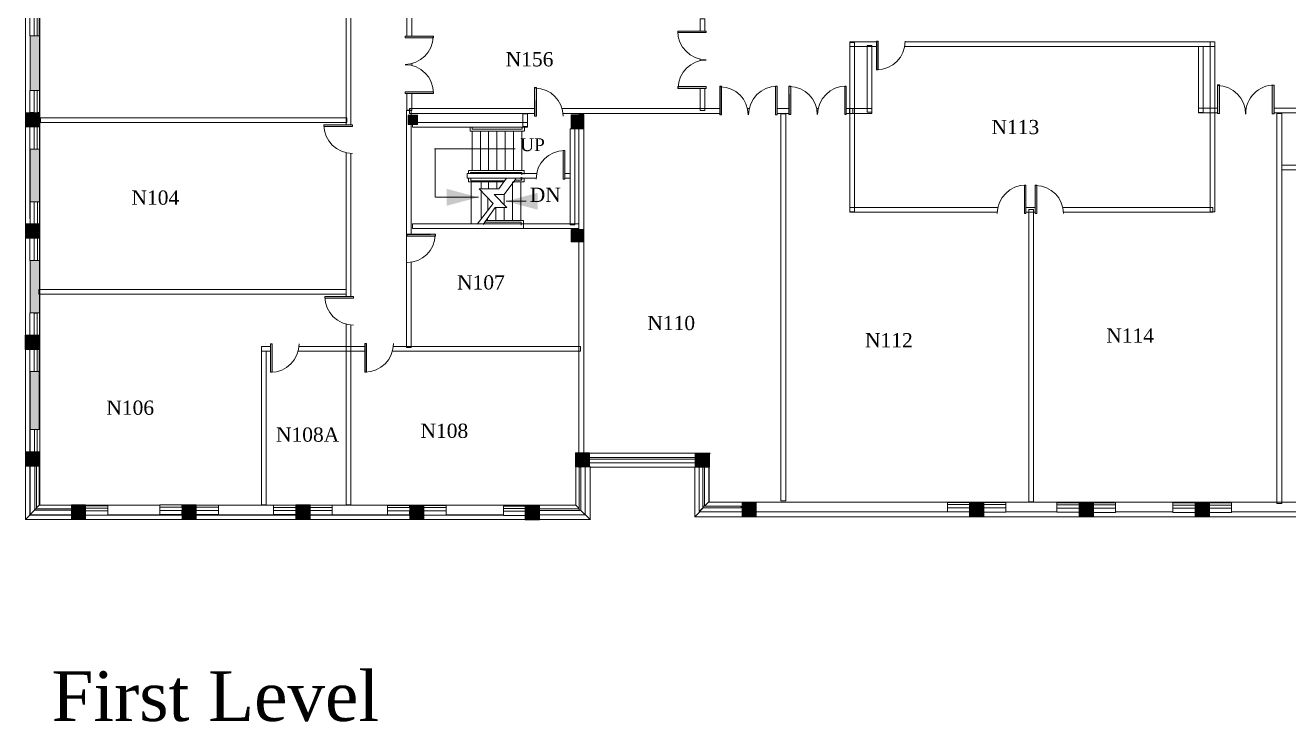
# Model space of a CAD drawing. Header units: inches. Extents: x -1989 to 2159, y -2212 to 2149.
# Drawn here: x -1989 to -394, y -2212 to -1332 of the extents above; entities that cross this region are included whole.
import ezdxf

# ---------------------------------------------------------------- set-up
doc = ezdxf.new("R2010")
doc.units = ezdxf.units.IN
doc.header["$LTSCALE"] = 96
doc.header["$MEASUREMENT"] = 0
doc.layers.add('None', color=7, linetype='Continuous', lineweight=5)
doc.styles.add('Times', font='Times')

# ---------------------------------------------------------------- blocks, each defined once
blk = doc.blocks.new('Symbol #19')
at = {"layer": 'None', "linetype": 'Continuous', "lineweight": 5}
blk.add_hatch(color=255, dxfattribs=at).paths.add_polyline_path([(-6, 6), (6, 6), (6, -6), (-6, -6)])
at = {"layer": 'None', "color": 7, "linetype": 'Continuous', "lineweight": 5}
blk.add_lwpolyline([(-6, 6), (6, 6), (6, -6), (-6, -6)], close=True, dxfattribs=at)
blk = doc.blocks.new('*U7')
at = {"layer": 'None', "linetype": 'Continuous', "lineweight": 5}
blk.add_hatch(color=255, dxfattribs=at).paths.add_polyline_path([(-9.25, 11.375), (8.75, 11.375), (8.75, -6.625), (-9.25, -6.625)])
at = {"layer": 'None', "color": 7, "linetype": 'Continuous', "lineweight": 5}
blk.add_lwpolyline([(-9.25, 11.375), (8.75, 11.375), (8.75, -6.625), (-9.25, -6.625)], close=True, dxfattribs=at)
blk = doc.blocks.new('Symbol #16')
at = {"color": 7, "linetype": 'Continuous', "lineweight": 5}
for points in [[(-37.25, 5.75), (-9.25, 5.75), (-9.25, -6.25), (-37.25, -6.25)], [(8.8125, 5.5625), (36.8125, 5.5625), (36.8125, -6.4375), (8.8125, -6.4375)]]:
    blk.add_wipeout(points, dxfattribs=at).dxf.layer = 'None'
at = {"layer": 'None', "color": 7, "linetype": 'Continuous', "lineweight": 5}
for points in [[(-37.25, 5.75), (-9.25, 5.75), (-9.25, -6.25), (-37.25, -6.25)], [(8.8125, 5.5625), (36.8125, 5.5625), (36.8125, -6.4375), (8.8125, -6.4375)]]:
    blk.add_lwpolyline(points, close=True, dxfattribs=at)
at = {"color": 7, "linetype": 'Continuous', "lineweight": 5}
blk.add_wipeout([(-37.25, 0.375), (36.75, 0.375), (36.75, -3.625), (-37.25, -3.625)], dxfattribs=at).dxf.layer = 'None'
at = {"layer": 'None', "color": 7, "linetype": 'Continuous', "lineweight": 5}
blk.add_lwpolyline([(-37.25, 0.375), (36.75, 0.375), (36.75, -3.625), (-37.25, -3.625)], close=True, dxfattribs=at)
at = {"layer": 'None', "color": 7}
blk.add_blockref('*U7', (0, 0), dxfattribs=at)
blk = doc.blocks.new("1'6 Pier")
at = {"layer": 'None', "linetype": 'Continuous', "lineweight": 5}
blk.add_hatch(color=255, dxfattribs=at).paths.add_polyline_path([(-9, 9), (9, 9), (9, -9), (-9, -9)])
at = {"layer": 'None', "color": 7, "linetype": 'Continuous', "lineweight": 5}
blk.add_lwpolyline([(-9, 9), (9, 9), (9, -9), (-9, -9)], close=True, dxfattribs=at)
blk = doc.blocks.new('dbl dr')
at = {"color": 7, "linetype": 'Continuous', "lineweight": 5}
blk.add_wipeout([(36.4, -20.6), (29.4, -19.8), (22.8, -17.7), (16.7, -14.3), (11.3, -9.9), (6.9, -4.4), (3.7, 1.7), (1.7, 8.4), (1, 15.4), (37, 15.4)], dxfattribs=at).dxf.layer = 'None'
at = {"layer": 'None', "linetype": 'Continuous', "lineweight": 5}
blk.add_hatch(color=255, dxfattribs=at).paths.add_polyline_path([(33.9, 14.6), (36.4, 14.6), (36.4, -21.4), (33.9, -21.4)])
at = {"layer": 'None', "color": 7, "linetype": 'Continuous', "lineweight": 5}
blk.add_lwpolyline([(33.9, 14.6), (36.4, 14.6), (36.4, -21.4), (33.9, -21.4)], close=True, dxfattribs=at)
blk.add_arc((37, 15.4), 36, 180, 269.0002, dxfattribs=at)
at = {"color": 7, "linetype": 'Continuous', "lineweight": 5}
blk.add_wipeout([(0.9, 14.9), (0.2, 7.8), (-1.9, 1.1), (-5.2, -5.2), (-9.7, -10.7), (-15.2, -15.2), (-21.4, -18.5), (-28.2, -20.6), (-35.2, -21.2), (-35.2, 14.9)], dxfattribs=at).dxf.layer = 'None'
at = {"layer": 'None', "linetype": 'Continuous', "lineweight": 5}
blk.add_hatch(color=255, dxfattribs=at).paths.add_polyline_path([(-35.1, 14.9), (-32.6, 14.9), (-32.6, -21.1), (-35.1, -21.1)])
at = {"layer": 'None', "color": 7, "linetype": 'Continuous', "lineweight": 5}
blk.add_lwpolyline([(-35.1, 14.9), (-32.6, 14.9), (-32.6, -21.1), (-35.1, -21.1)], close=True, dxfattribs=at)
blk.add_arc((-35.2, 14.9), 36.1, 270, 0, dxfattribs=at)
blk = doc.blocks.new("3' dr rh")
at = {"color": 7, "linetype": 'Continuous', "lineweight": 5}
blk.add_wipeout([(-17, 17.5), (-10.2, 16.7), (-3.6, 14.6), (2.4, 11.3), (7.7, 6.9), (12, 1.5), (15.2, -4.6), (17.2, -11.2), (17.9, -18), (-17.6, -18)], dxfattribs=at).dxf.layer = 'None'
at = {"layer": 'None', "linetype": 'Continuous', "lineweight": 5}
blk.add_hatch(color=255, dxfattribs=at).paths.add_polyline_path([(-17.9, 18), (-15.6, 18), (-15.6, -18), (-17.9, -18)])
at = {"layer": 'None', "color": 7, "linetype": 'Continuous', "lineweight": 5}
blk.add_lwpolyline([(-17.9, 18), (-15.6, 18), (-15.6, -18), (-17.9, -18)], close=True, dxfattribs=at)
blk.add_arc((-17.6, -18), 35.5, 0, 88.9999, dxfattribs=at)
blk = doc.blocks.new("3' dr lh")
at = {"color": 7, "linetype": 'Continuous', "lineweight": 5}
blk.add_wipeout([(-18, 18.1), (-11, 17.4), (-4.2, 15.4), (2, 12.1), (7.5, 7.6), (11.9, 2.1), (15.3, -4.1), (17.3, -10.9), (18, -17.9), (-18, -17.9)], dxfattribs=at).dxf.layer = 'None'
at = {"layer": 'None', "linetype": 'Continuous', "lineweight": 5}
blk.add_hatch(color=255, dxfattribs=at).paths.add_polyline_path([(-18, -16.1), (18, -16.1), (18, -18.1), (-18, -18.1)])
at = {"layer": 'None', "color": 7, "linetype": 'Continuous', "lineweight": 5}
blk.add_lwpolyline([(-18, -16.1), (18, -16.1), (18, -18.1), (-18, -18.1)], close=True, dxfattribs=at)
blk.add_arc((-18, -17.9), 36, 0, 90, dxfattribs=at)
blk = doc.blocks.new('*U11')
at = {"color": 7, "linetype": 'Continuous', "lineweight": 5}
blk.add_wipeout([(18, 0), (11, 0.7), (4.2, 2.7), (-2, 6.1), (-7.5, 10.5), (-11.9, 16), (-15.3, 22.2), (-17.3, 29), (-18, 36), (18, 36)], dxfattribs=at).dxf.layer = 'None'
at = {"layer": 'None', "linetype": 'Continuous', "lineweight": 5}
blk.add_hatch(color=255, dxfattribs=at).paths.add_polyline_path([(18, 34.2), (-18, 34.2), (-18, 36.2), (18, 36.2)])
at = {"layer": 'None', "color": 7, "linetype": 'Continuous', "lineweight": 5}
blk.add_lwpolyline([(18, 34.2), (-18, 34.2), (-18, 36.2), (18, 36.2)], close=True, dxfattribs=at)
blk.add_arc((18, 36), 36, 180, 270, dxfattribs=at)
blk = doc.blocks.new('*U12')
at = {"color": 7, "linetype": 'Continuous', "lineweight": 5}
blk.add_wipeout([(-17.5, -35.4), (-16.7, -28.5), (-14.6, -22), (-11.3, -16), (-6.9, -10.7), (-1.5, -6.4), (4.6, -3.1), (11.2, -1.2), (18, -0.5), (18, -36)], dxfattribs=at).dxf.layer = 'None'
at = {"layer": 'None', "linetype": 'Continuous', "lineweight": 5}
blk.add_hatch(color=255, dxfattribs=at).paths.add_polyline_path([(-18, -36.2), (-18, -34), (18, -34), (18, -36.2)])
at = {"layer": 'None', "color": 7, "linetype": 'Continuous', "lineweight": 5}
blk.add_lwpolyline([(-18, -36.2), (-18, -34), (18, -34), (18, -36.2)], close=True, dxfattribs=at)
blk.add_arc((18, -36), 35.5, 90, 178.9999, dxfattribs=at)
blk = doc.blocks.new("6' dbl")
at = {"layer": 'None', "color": 7}
blk.add_blockref('*U11', (0, 0), dxfattribs=at)
blk.add_blockref('*U12', (0, 0), dxfattribs=at)
blk = doc.blocks.new('2-4 wind')
at = {"color": 7, "linetype": 'Continuous', "lineweight": 5}
blk.add_wipeout([(-13.9375, 6.03125), (14.0625, 6.03125), (14.0625, -6), (-13.9375, -6)], dxfattribs=at).dxf.layer = 'None'
at = {"layer": 'None', "color": 7, "linetype": 'Continuous', "lineweight": 5}
blk.add_lwpolyline([(-13.9375, 6.03125), (14.0625, 6.03125), (14.0625, -6), (-13.9375, -6)], close=True, dxfattribs=at)
at = {"color": 7, "linetype": 'Continuous', "lineweight": 5}
blk.add_wipeout([(-13.9375, 0.5625), (14.0625, 0.5625), (14.0625, -2.8125), (-13.9375, -2.8125)], dxfattribs=at).dxf.layer = 'None'
at = {"layer": 'None', "color": 7, "linetype": 'Continuous', "lineweight": 5}
blk.add_lwpolyline([(-13.9375, 0.5625), (14.0625, 0.5625), (14.0625, -2.8125), (-13.9375, -2.8125)], close=True, dxfattribs=at)

msp = doc.modelspace()

# ---------------------------------------------------------------- hatches: boundary and pattern name
at = {"layer": 'None', "linetype": 'Continuous', "lineweight": 5}
for points in [[(-1300, -1445.2), (-1284, -1445.2), (-1284, -1463.2), (-1300, -1463.2)], [(-1299.6, -1590), (-1284, -1590), (-1284, -1605.7), (-1299.6, -1605.7)]]:
    msp.add_hatch(color=255, dxfattribs=at).paths.add_polyline_path(points)

# ---------------------------------------------------------------- linework, layer by layer
at = {"layer": 'None', "color": 7, "linetype": 'Continuous', "lineweight": 5}
for p, q in [((-1427.5, -1460.9), (-1427.5, -1465.9)), ((-1427.3, -1465.9), (-1359, -1465.9)), ((-1425, -1461), (-1425, -1463.6)), ((-1425, -1463.6), (-1361.8, -1463.6)), ((-1425, -1515.5), (-1425, -1466.1)), ((-1414.5, -1515.5), (-1414.5, -1466.1)), ((-1404, -1515.5), (-1404, -1466.1)), ((-1393.5, -1515.5), (-1393.5, -1466.1)), ((-1383, -1515.5), (-1383, -1465.9)), ((-1372.5, -1515.5), (-1372.5, -1466.1)), ((-1362, -1515.5), (-1362, -1466.1)), ((-1361.6, -1461.1), (-1361.6, -1463.3)), ((-1358.9, -1460.8), (-1358.9, -1465.8)), ((-1472.5, -1488.5), (-1370.5, -1488.5)), ((-1471.5, -1488.5), (-1471.5, -1549.5)), ((-1429.5, -1519.8), (-1429.5, -1515.8)), ((-1429.2, -1515.8), (-1359, -1515.8)), ((-1359, -1515.8), (-1359, -1520.2)), ((-1429.5, -1526), (-1429.5, -1530)), ((-1429.5, -1530), (-1386, -1530)), ((-1426.8, -1519.8), (-1426.8, -1518)), ((-1426.8, -1518), (-1362, -1518)), ((-1426.5, -1526), (-1426.5, -1528.5)), ((-1426, -1528.5), (-1384.5, -1528.5)), ((-1426, -1530.5), (-1426, -1583)), ((-1413.5, -1530), (-1413.5, -1539)), ((-1404, -1530), (-1404, -1538.5)), ((-1393.5, -1530), (-1393.5, -1539)), ((-1381.5, -1525.5), (-1391, -1539)), ((-1369.8, -1526), (-1384.5, -1546)), ((-1374, -1578.5), (-1374, -1530)), ((-1359, -1530), (-1373, -1530)), ((-1371, -1527.8), (-1362.3, -1527.8)), ((-1363.5, -1578.5), (-1363.5, -1530)), ((-1362.8, -1528), (-1362.8, -1524)), ((-1362.3, -1527.8), (-1362.3, -1524.5)), ((-1362, -1518), (-1362, -1521.2)), ((-1359, -1526), (-1359, -1530)), ((-1391, -1539), (-1416, -1539)), ((-1416, -1539), (-1398.5, -1557.5)), ((-1413.5, -1540.5), (-1413.5, -1575.5)), ((-1384.5, -1546), (-1397, -1546)), ((-1397, -1546), (-1381, -1562.5)), ((-1384.5, -1558), (-1384.5, -1545.5)), ((-1471, -1549.5), (-1417, -1549.5)), ((-1398.5, -1557.5), (-1418.5, -1583.5)), ((-1395.8, -1562.5), (-1410.8, -1583.8)), ((-1405, -1550), (-1405, -1566)), ((-1381, -1562.5), (-1395.8, -1562.5)), ((-1395, -1578.5), (-1395, -1563)), ((-1384.5, -1578.5), (-1384.5, -1562.5)), ((-1356.5, -1554.5), (-1382, -1554.5)), ((-1360, -1579), (-1407.8, -1579)), ((-1405.5, -1578.5), (-1405.5, -1576.8)), ((-1360, -1589), (-1360, -1579)), ((-1362.8, -1580.8), (-1409.5, -1580.8)), ((-1363, -1581), (-1363, -1584.5))]:
    msp.add_line(p, q, dxfattribs=at)
for points in [[(-1507.3, -1440), (-1507.3, -683.8), (-1501.2, -683.8), (-1501.2, -1440)], [(-1131, -1324), (-1131, -1440), (-1137, -1440), (-1137, -1324)], [(-487, -1359), (-948, -1359), (-948, -1353), (-487, -1353)], [(-942, -1354), (-942, -1568), (-948, -1568), (-948, -1354)], [(-493, -1568), (-493, -1353), (-487, -1353), (-487, -1568)], [(-920, -1358), (-920, -1442), (-926, -1442), (-926, -1358)], [(-501.5, -1359), (-501.5, -1442.5), (-507.5, -1442.5), (-507.5, -1359)], [(-1501.8, -1439.5), (-1501.8, -1739), (-1507.8, -1739), (-1507.8, -1439.5)], [(-944, -1443.5), (-1504, -1443.5), (-1504, -1437.5), (-944, -1437.5)], [(-1361, -1460), (-1361, -1444), (-1355, -1444), (-1355, -1460)], [(-1300, -1445.2), (-1284, -1445.2), (-1284, -1463.2), (-1300, -1463.2)], [(-920, -1443.5), (-948.5, -1443.5), (-948.5, -1437.5), (-920, -1437.5)], [(-507.5, -1437), (-363, -1437), (-363, -1443), (-507.5, -1443)], [(-1355, -1461), (-1500, -1461), (-1500, -1455), (-1355, -1455)], [(-1295, -1463), (-1295, -1584.2), (-1301, -1584.2), (-1301, -1463)], [(-234, -1515), (-402.5, -1515), (-402.5, -1509), (-234, -1509)], [(-1431, -1519.5), (-1301, -1519.5), (-1301, -1525.5), (-1431, -1525.5)], [(-489.4, -1568.4), (-948, -1568.4), (-948, -1562.4), (-489.4, -1562.4)], [(-1290, -1589), (-1500, -1589), (-1500, -1583), (-1290, -1583)], [(-1299.6, -1590), (-1284, -1590), (-1284, -1605.7), (-1299.6, -1605.7)], [(-1288, -1744), (-1691, -1744), (-1691, -1738), (-1288, -1738)]]:
    msp.add_lwpolyline(points, close=True, dxfattribs=at)
at = {"layer": 'None', "color": 7, "lineweight": 5}
for points in [[(-1417, -1549.5), (-1457, -1560.2), (-1457, -1538.8)], [(-1382, -1554.5), (-1342, -1543.8), (-1342, -1565.2)]]:
    msp.add_solid(points, dxfattribs=at)

# ---------------------------------------------------------------- block references
at = {"layer": 'None', "color": 7, "rotation": 180}
msp.add_blockref('Symbol #19', (-1499.8, -1451.7), dxfattribs=at)

# ---------------------------------------------------------------- texts
at = {"layer": 'None', "color": 7, "attachment_point": 1, "style": 'Times'}
for s, insert, char_height in [('N156', (-1382.5, -1366.2), 17.96), ('N113', (-769, -1451.8), 17.96), ('UP', (-1364.2, -1475), 16.16), ('N104', (-1855.1, -1540.9), 17.96), ('DN', (-1352.1, -1537.4), 17.96), ('N107', (-1443.9, -1648), 17.96), ('N110', (-1203.6, -1699.3), 17.96), ('N112', (-928.7, -1721), 17.96), ('N114', (-624, -1715.1), 17.96), ('N106', (-1886.8, -1806.2), 17.96), ('N108A', (-1672.6, -1840.2), 17.96), ('N108', (-1490.1, -1835.4), 17.96), ('First Level', (-1956, -2148), 62.843)]:
    msp.add_mtext(s, dxfattribs=dict(at, insert=insert, char_height=char_height))

# ---------------------------------------------------------------- wipeouts: each hides what was drawn before it
at = {"color": 7, "linetype": 'Continuous', "lineweight": 5}
for points in [[(-1971, -684), (-1971, -1938.5), (-1989, -1956.5), (-1989, -666)], [(-1125.5, -1935), (-156.5, -1935), (-138.5, -1953), (-1143.5, -1953)]]:
    msp.add_wipeout(points, dxfattribs=at).dxf.layer = 'None'

# ---------------------------------------------------------------- next in the draw order: hatches: boundary and pattern name
at = {"layer": 'None', "linetype": 'Continuous', "lineweight": 211}
for points in [[(-1971.1, -684.4), (-1971.1, -1740.6), (-1983.1, -1740.6), (-1983.1, -672.4)], [(-1983.5, -1950.5), (-1983.5, -1740.5), (-1971.5, -1740.5), (-1971.5, -1938.5)]]:
    msp.add_hatch(color=255, dxfattribs=at).paths.add_polyline_path(points)

# ---------------------------------------------------------------- next in the draw order: linework, layer by layer
at = {"layer": 'None', "color": 7, "linetype": 'Continuous', "lineweight": 5}
for p, q in [((-1983.4, -1576.1), (-1983.4, -1432.1)), ((-1983.1, -1865.7), (-1983.1, -1721.7))]:
    msp.add_line(p, q, dxfattribs=at)
for points in [[(-1971, -684), (-1971, -1938.5), (-1989, -1956.5), (-1989, -666)], [(-1971.1, -684.4), (-1971.1, -1740.6), (-1983.1, -1740.6), (-1983.1, -672.4)], [(-1584, -1672), (-1972, -1672), (-1972, -1666), (-1584, -1666)], [(-1983.5, -1950.5), (-1983.5, -1740.5), (-1971.5, -1740.5), (-1971.5, -1938.5)], [(-1125.5, -1935), (-156.5, -1935), (-138.5, -1953), (-1143.5, -1953)]]:
    msp.add_lwpolyline(points, close=True, dxfattribs=at)

# ---------------------------------------------------------------- next in the draw order: block references
at = {"layer": 'None', "color": 7}
for name, p in [("6' dbl", (-1147.2, -1375.7)), ("3' dr rh", (-1328, -1429))]:
    msp.add_blockref(name, p, dxfattribs=at)
for name, p, rotation in [("6' dbl", (-1491.6, -1382.1), 180), ("3' dr lh", (-896, -1370.5), -90), ("3' dr lh", (-1326, -1508.5), 90), ("3' dr rh", (-1489, -1614), -90), ("3' dr lh", (-1542.2, -1752.2), -90)]:
    msp.add_blockref(name, p, dxfattribs=dict(at, rotation=rotation))

# ---------------------------------------------------------------- next in the draw order: wipeouts: each hides what was drawn before it
at = {"color": 7, "linetype": 'Continuous', "lineweight": 5}
for points in [[(-1125.5, -1872.5), (-1125.5, -1935), (-1143.5, -1953), (-1143.5, -1890.5)], [(-1971, -1938.5), (-1293.5, -1938.5), (-1275.5, -1956.5), (-1989, -1956.5)]]:
    msp.add_wipeout(points, dxfattribs=at).dxf.layer = 'None'

# ---------------------------------------------------------------- next in the draw order: hatches: boundary and pattern name
at = {"layer": 'None', "linetype": 'Continuous', "lineweight": 211}
msp.add_hatch(color=255, dxfattribs=at).paths.add_polyline_path([(-1385, -1951), (-1984, -1951), (-1972, -1939), (-1385, -1939)])

# ---------------------------------------------------------------- next in the draw order: linework, layer by layer
at = {"layer": 'None', "color": 7, "linetype": 'Continuous', "lineweight": 5}
for points in [[(-1125.5, -1872.5), (-1125.5, -1935), (-1143.5, -1953), (-1143.5, -1890.5)], [(-1971, -1938.5), (-1293.5, -1938.5), (-1275.5, -1956.5), (-1989, -1956.5)], [(-1385, -1951), (-1984, -1951), (-1972, -1939), (-1385, -1939)]]:
    msp.add_lwpolyline(points, close=True, dxfattribs=at)

# ---------------------------------------------------------------- next in the draw order: wipeouts: each hides what was drawn before it
at = {"color": 7, "linetype": 'Continuous', "lineweight": 5}
for points in [[(-1294, -1872.5), (-1125.5, -1872.5), (-1143.5, -1890.5), (-1276, -1890.5)], [(-1930.8, -1951), (-1984, -1951), (-1972, -1939), (-1930.8, -1939)]]:
    msp.add_wipeout(points, dxfattribs=at).dxf.layer = 'None'

# ---------------------------------------------------------------- next in the draw order: linework, layer by layer
at = {"layer": 'None', "color": 7, "linetype": 'Continuous', "lineweight": 5}
for points in [[(-1294, -1872.5), (-1125.5, -1872.5), (-1143.5, -1890.5), (-1276, -1890.5)], [(-1930.8, -1951), (-1984, -1951), (-1972, -1939), (-1930.8, -1939)]]:
    msp.add_lwpolyline(points, close=True, dxfattribs=at)

# ---------------------------------------------------------------- next in the draw order: wipeouts: each hides what was drawn before it
at = {"color": 7, "linetype": 'Continuous', "lineweight": 5}
msp.add_wipeout([(-1971.5, -1889.2), (-1971.5, -1939), (-1983.5, -1951), (-1983.5, -1889.2)], dxfattribs=at).dxf.layer = 'None'

# ---------------------------------------------------------------- next in the draw order: linework, layer by layer
at = {"layer": 'None', "color": 7, "linetype": 'Continuous', "lineweight": 5}
msp.add_lwpolyline([(-1971.5, -1889.2), (-1971.5, -1939), (-1983.5, -1951), (-1983.5, -1889.2)], close=True, dxfattribs=at)

# ---------------------------------------------------------------- next in the draw order: block references
at = {"layer": 'None', "color": 7}
msp.add_blockref("1'6 Pier", (-1980, -1880), dxfattribs=at)

# ---------------------------------------------------------------- next in the draw order: wipeouts: each hides what was drawn before it
at = {"color": 7, "linetype": 'Continuous', "lineweight": 5}
msp.add_wipeout([(-1282, -1950.5), (-1983.5, -1950.5), (-1971.5, -1938.5), (-1294, -1938.5)], dxfattribs=at).dxf.layer = 'None'

# ---------------------------------------------------------------- next in the draw order: linework, layer by layer
at = {"layer": 'None', "color": 7, "linetype": 'Continuous', "lineweight": 5}
msp.add_line((-1983.1, -1948.2), (-1983.1, -707.7), dxfattribs=at)
for points in [[(-1584, -1938), (-1584, -782), (-1578, -782), (-1578, -1938)], [(-1691, -1938), (-1691, -1744), (-1685, -1744), (-1685, -1938)], [(-1282, -1950.5), (-1983.5, -1950.5), (-1971.5, -1938.5), (-1294, -1938.5)]]:
    msp.add_lwpolyline(points, close=True, dxfattribs=at)

# ---------------------------------------------------------------- next in the draw order: block references
at = {"layer": 'None', "color": 7}
msp.add_blockref("1'6 Pier", (-1922, -1947), dxfattribs=at)

# ---------------------------------------------------------------- next in the draw order: block references
for name, p, rotation in [('Symbol #16', (-1977.8, -1308.4), 90), ('Symbol #16', (-1977.7, -1451.4), 90), ('Symbol #16', (-1977.6, -1591.9), 90), ("3' dr lh", (-1592.8, -1692.8), 180), ('Symbol #16', (-1977.8, -1732.4), 90), ("3' dr lh", (-1661.5, -1752.5), -90), ('2-4 wind', (-1977, -1857), 90), ('2-4 wind', (-1898.9, -1945), 180), ('Symbol #16', (-1782.5, -1944.5), 180), ('Symbol #16', (-1638.8, -1944.7), 180), ('Symbol #16', (-1495, -1945), 180), ('2-4 wind', (-1371.4, -1945.5), 180)]:
    msp.add_blockref(name, p, dxfattribs=dict(at, rotation=rotation))

# ---------------------------------------------------------------- next in the draw order: wipeouts: each hides what was drawn before it
at = {"color": 7, "linetype": 'Continuous', "lineweight": 5}
for points in [[(-1294, -1938.5), (-1294, -1872), (-1276, -1890), (-1276, -1956.5)], [(-1975, -1889), (-1975, -1944.7), (-1977, -1944.7), (-1977, -1889)]]:
    msp.add_wipeout(points, dxfattribs=at).dxf.layer = 'None'

# ---------------------------------------------------------------- next in the draw order: linework, layer by layer
at = {"layer": 'None', "color": 7, "linetype": 'Continuous', "lineweight": 5}
for points in [[(-1970, -1449), (-1583, -1449), (-1583, -1455), (-1970, -1455)], [(-1294, -1938.5), (-1294, -1872), (-1276, -1890), (-1276, -1956.5)], [(-1975, -1889), (-1975, -1944.7), (-1977, -1944.7), (-1977, -1889)]]:
    msp.add_lwpolyline(points, close=True, dxfattribs=at)

# ---------------------------------------------------------------- next in the draw order: block references
at = {"layer": 'None', "color": 7, "rotation": 180}
msp.add_blockref("3' dr lh", (-1594, -1476), dxfattribs=at)

# ---------------------------------------------------------------- next in the draw order: wipeouts: each hides what was drawn before it
at = {"color": 7, "linetype": 'Continuous', "lineweight": 5}
for points in [[(-1277.5, -1872.7), (-1124.3, -1872.7), (-1137, -1884.7), (-1277.5, -1884.7)], [(-1976.8, -1942.8), (-1930.8, -1942.8), (-1930.8, -1944.7), (-1976.8, -1944.7)]]:
    msp.add_wipeout(points, dxfattribs=at).dxf.layer = 'None'

# ---------------------------------------------------------------- next in the draw order: linework, layer by layer
at = {"layer": 'None', "color": 7, "linetype": 'Continuous', "lineweight": 5}
for points in [[(-1290, -1873), (-1290, -1445), (-1284, -1445), (-1284, -1873)], [(-1277.5, -1872.7), (-1124.3, -1872.7), (-1137, -1884.7), (-1277.5, -1884.7)], [(-1976.8, -1942.8), (-1930.8, -1942.8), (-1930.8, -1944.7), (-1976.8, -1944.7)]]:
    msp.add_lwpolyline(points, close=True, dxfattribs=at)

# ---------------------------------------------------------------- next in the draw order: wipeouts: each hides what was drawn before it
at = {"color": 7, "linetype": 'Continuous', "lineweight": 5}
for points in [[(-1282, -1884.5), (-1282, -1950.5), (-1294, -1938.5), (-1294, -1872.5)], [(-1126.1, -1873.2), (-1126.1, -1934.2), (-1138.1, -1946.2), (-1138.1, -1885.2)]]:
    msp.add_wipeout(points, dxfattribs=at).dxf.layer = 'None'

# ---------------------------------------------------------------- next in the draw order: linework, layer by layer
at = {"layer": 'None', "color": 7, "linetype": 'Continuous', "lineweight": 5}
for points in [[(-1282, -1884.5), (-1282, -1950.5), (-1294, -1938.5), (-1294, -1872.5)], [(-1126.1, -1873.2), (-1126.1, -1934.2), (-1138.1, -1946.2), (-1138.1, -1885.2)]]:
    msp.add_lwpolyline(points, close=True, dxfattribs=at)

# ---------------------------------------------------------------- next in the draw order: block references
at = {"layer": 'None', "color": 7}
for p in [(-1285.5, -1881), (-1134, -1881.5)]:
    msp.add_blockref("1'6 Pier", p, dxfattribs=at)

# ---------------------------------------------------------------- next in the draw order: wipeouts: each hides what was drawn before it
at = {"color": 7, "linetype": 'Continuous', "lineweight": 5}
for points in [[(-1276.5, -1878), (-1143, -1878), (-1143, -1880), (-1276.5, -1880)], [(-1342, -1943), (-1289, -1943), (-1289, -1945), (-1342, -1945)], [(-146.6, -1946.7), (-1138.3, -1946.7), (-1126.3, -1934.7), (-158.6, -1934.7)]]:
    msp.add_wipeout(points, dxfattribs=at).dxf.layer = 'None'

# ---------------------------------------------------------------- next in the draw order: linework, layer by layer
at = {"layer": 'None', "color": 7, "linetype": 'Continuous', "lineweight": 5}
for points in [[(-1034.8, -1932.8), (-1034.8, -1444), (-1028.8, -1444), (-1028.8, -1932.8)], [(-402.5, -1443.5), (-402.5, -1936), (-408.5, -1936), (-408.5, -1443.5)], [(-722, -1934), (-722, -1565), (-716, -1565), (-716, -1934)], [(-1276.5, -1878), (-1143, -1878), (-1143, -1880), (-1276.5, -1880)], [(-1342, -1943), (-1289, -1943), (-1289, -1945), (-1342, -1945)], [(-146.6, -1946.7), (-1138.3, -1946.7), (-1126.3, -1934.7), (-158.6, -1934.7)]]:
    msp.add_lwpolyline(points, close=True, dxfattribs=at)

# ---------------------------------------------------------------- next in the draw order: block references
at = {"layer": 'None', "color": 7}
for p in [(-1349, -1948), (-1075, -1943.8)]:
    msp.add_blockref("1'6 Pier", p, dxfattribs=at)

# ---------------------------------------------------------------- next in the draw order: block references
for name, p, rotation in [("6' dbl", (-1075.8, -1427.3), -90), ("6' dbl", (-988.5, -1427), -90), ('dbl dr', (-447, -1429), 180), ("3' dr lh", (-743.5, -1552), 90), ('Symbol #16', (-787.9, -1941.2), 180), ('Symbol #16', (-649.5, -1941.7), 180), ('Symbol #16', (-503, -1941.8), 180)]:
    msp.add_blockref(name, p, dxfattribs=dict(at, rotation=rotation))
msp.add_blockref("3' dr rh", (-696, -1552), dxfattribs=at)

# ---------------------------------------------------------------- next in the draw order: wipeouts: each hides what was drawn before it
at = {"color": 7, "linetype": 'Continuous', "lineweight": 5}
for points in [[(-1289.5, -1944.5), (-1289.5, -1890.5), (-1287.5, -1890.5), (-1287.5, -1944.5)], [(-1131.5, -1890.5), (-1131.5, -1940.5), (-1133.5, -1940.5), (-1133.5, -1890.5)]]:
    msp.add_wipeout(points, dxfattribs=at).dxf.layer = 'None'

# ---------------------------------------------------------------- next in the draw order: linework, layer by layer
at = {"layer": 'None', "color": 7, "linetype": 'Continuous', "lineweight": 5}
for points in [[(-1289.5, -1944.5), (-1289.5, -1890.5), (-1287.5, -1890.5), (-1287.5, -1944.5)], [(-1131.5, -1890.5), (-1131.5, -1940.5), (-1133.5, -1940.5), (-1133.5, -1890.5)]]:
    msp.add_lwpolyline(points, close=True, dxfattribs=at)

# ---------------------------------------------------------------- next in the draw order: wipeouts: each hides what was drawn before it
at = {"color": 7, "linetype": 'Continuous', "lineweight": 5}
msp.add_wipeout([(-1133, -1939.5), (-1085, -1939.5), (-1085, -1941.5), (-1133, -1941.5)], dxfattribs=at).dxf.layer = 'None'

# ---------------------------------------------------------------- next in the draw order: linework, layer by layer
at = {"layer": 'None', "color": 7, "linetype": 'Continuous', "lineweight": 5}
msp.add_lwpolyline([(-1133, -1939.5), (-1085, -1939.5), (-1085, -1941.5), (-1133, -1941.5)], close=True, dxfattribs=at)

doc.saveas('drawing.dxf')
